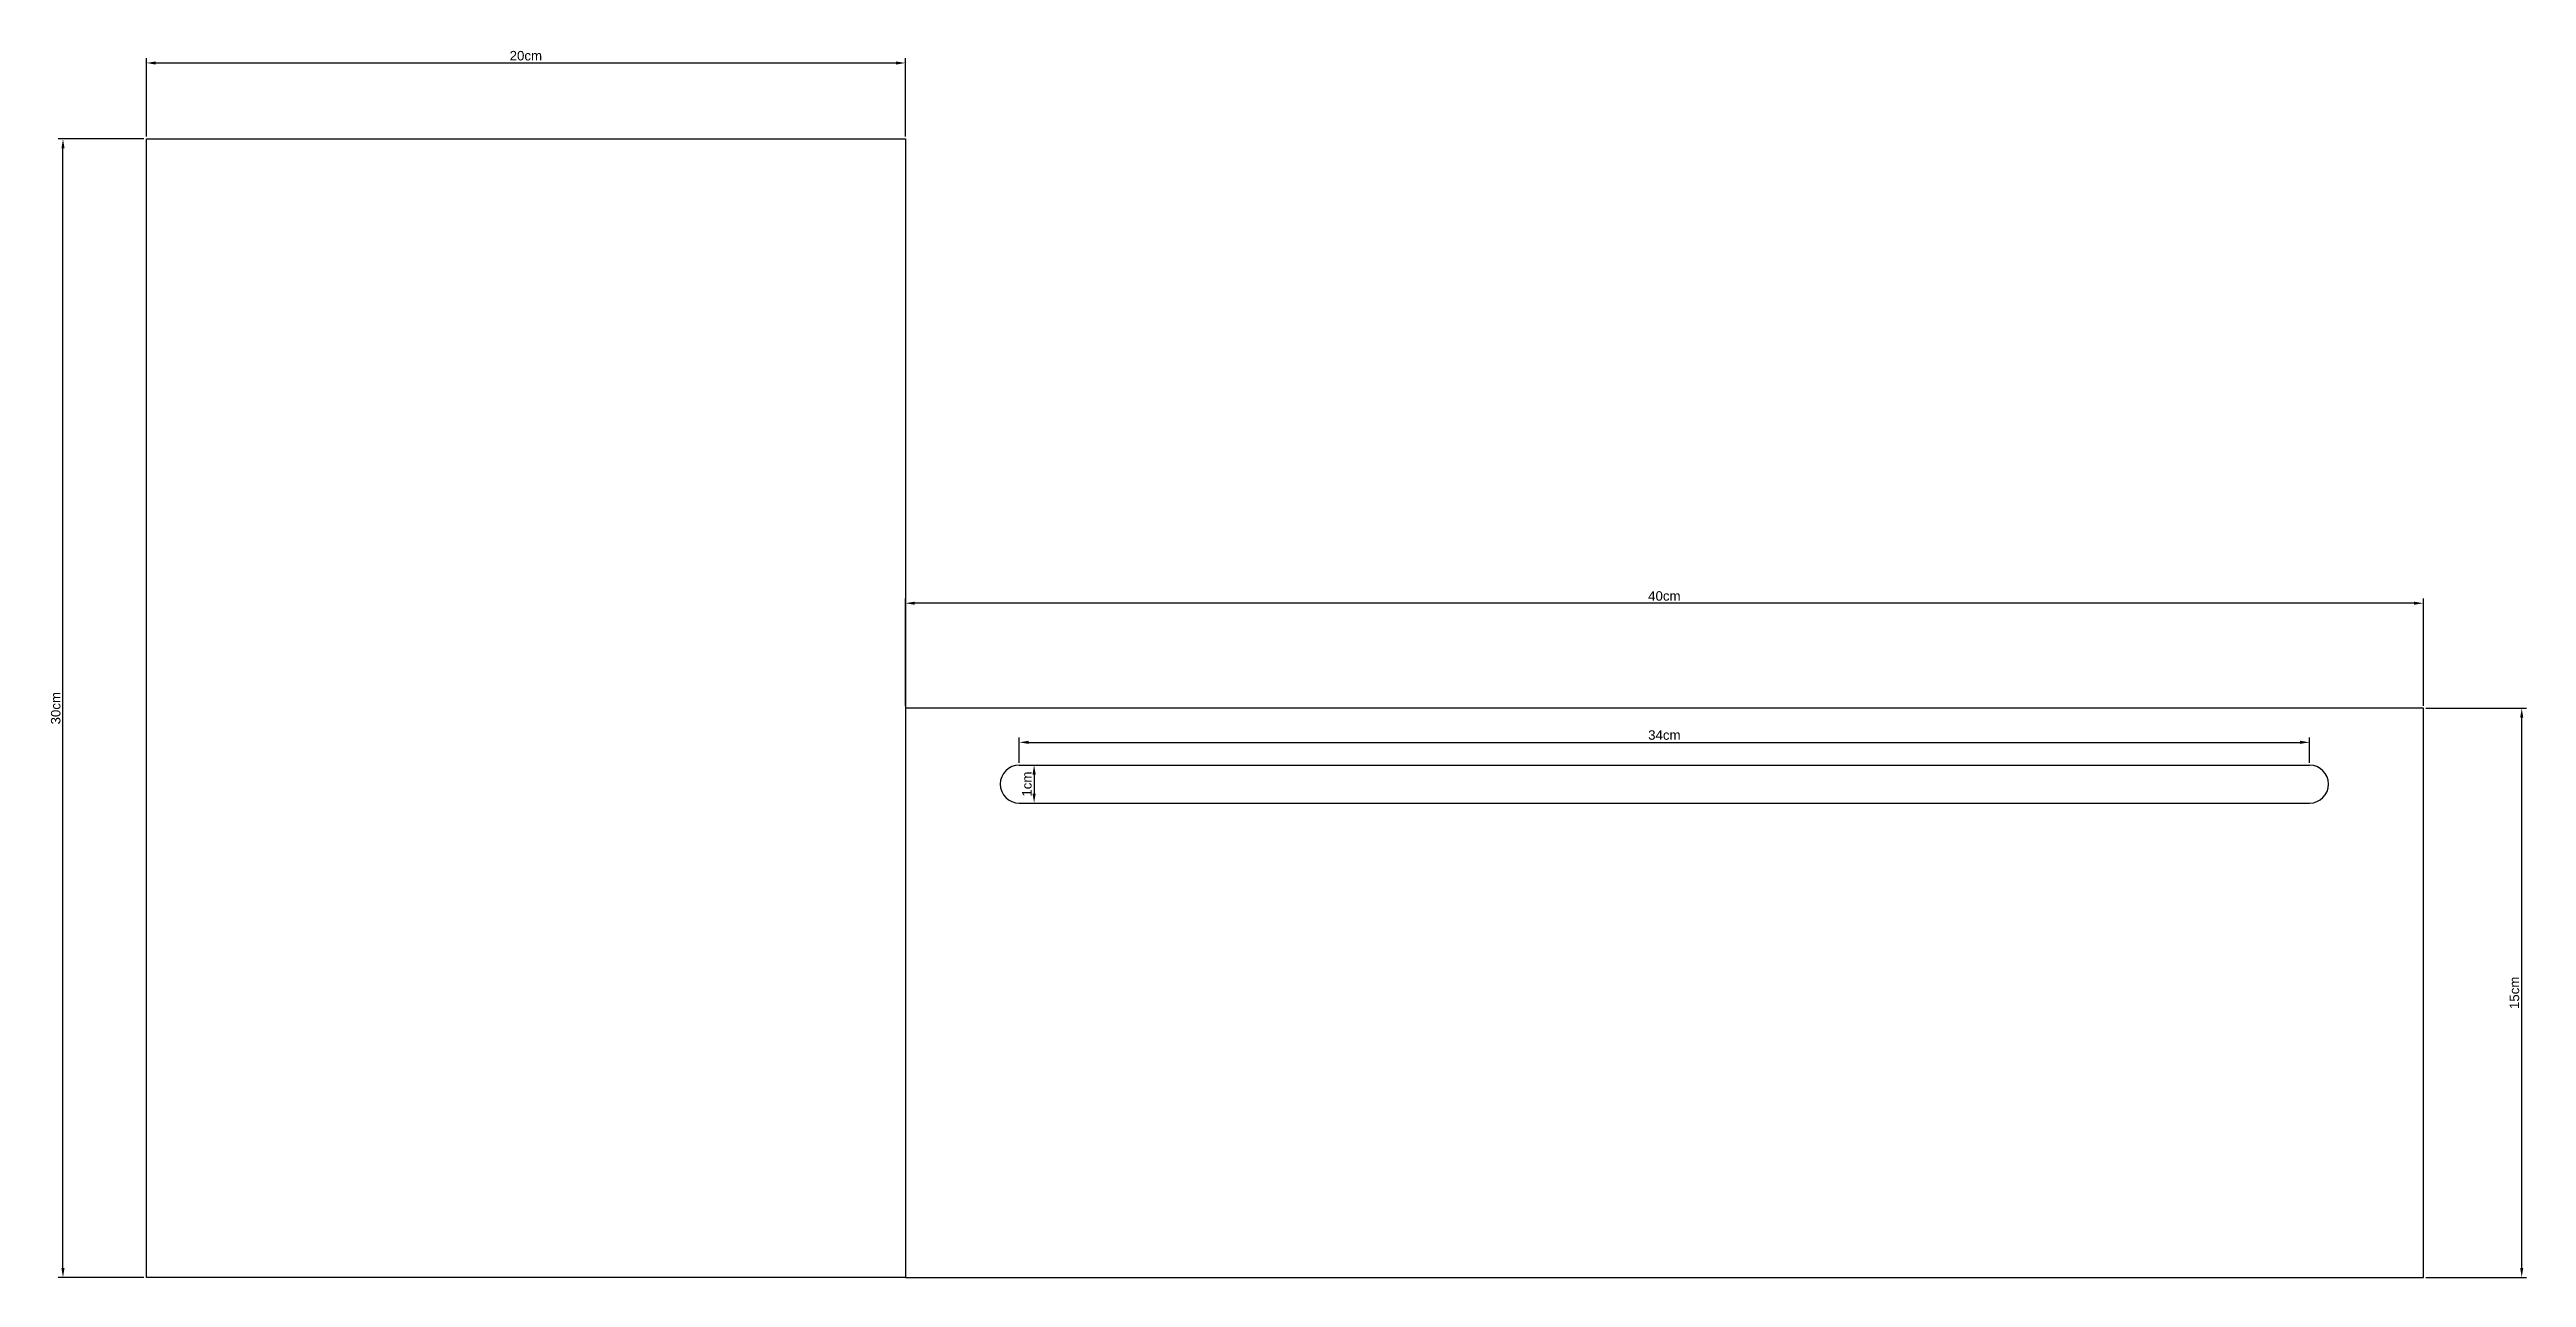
# Model space of a CAD drawing. Header units: millimetres. Extents: x 24 to 677, y 39 to 362.
import ezdxf

# ---------------------------------------------------------------- set-up
doc = ezdxf.new("R2010")
doc.units = ezdxf.units.MM
doc.styles.get("Standard").update_dxf_attribs({"font": 'arial.ttf'})
doc.dimstyles.new('ISO-25', dxfattribs={"dimtxt": 2.5, "dimasz": 2.5, "dimexe": 1.25, "dimexo": 0.625, "dimtad": 1, "dimtxsty": 'Standard', "dimcen": 2.5, "dimadec": 0, "dimazin": 0, "dimtfac": 1, "dimtmove": 0, "dimatfit": 3, "dimfxl": 1, "dimarcsym": 0})

# ---------------------------------------------------------------- blocks, each defined once
blk = doc.blocks.new('*D1')
at = {"color": 0, "lineweight": -2, "transparency": 16777216}
for p, q in [((650.01, 188.83), (676.55, 188.83)), ((675.3, 41.33), (675.3, 186.33)), ((650.01, 38.83), (676.55, 38.83))]:
    blk.add_line(p, q, dxfattribs=at)
at = {"color": 0, "transparency": 16777216}
for points in [[(674.88, 186.33), (675.71, 186.33), (675.3, 188.83)], [(674.88, 41.33), (675.71, 41.33), (675.3, 38.83)]]:
    blk.add_solid(points, dxfattribs=at)
at = {"layer": 'Defpoints', "color": 0, "transparency": 16777216}
for p in [(649.38, 188.83), (675.3, 188.83), (649.38, 38.83)]:
    blk.add_point(p, dxfattribs=at)
at = {"color": 0, "transparency": 16777216, "insert": (673.39, 113.83), "char_height": 2.5, "attachment_point": 5, "rotation": 90}
blk.add_mtext('15cm', dxfattribs=at)
blk = doc.blocks.new('*D2')
at = {"color": 0, "lineweight": -2, "transparency": 16777216}
for p, q in [((249.38, 189.46), (249.38, 217.75)), ((646.88, 216.5), (251.88, 216.5)), ((649.38, 189.46), (649.38, 217.75))]:
    blk.add_line(p, q, dxfattribs=at)
at = {"color": 0, "transparency": 16777216}
for points in [[(251.88, 216.91), (251.88, 216.08), (249.38, 216.5)], [(646.88, 216.91), (646.88, 216.08), (649.38, 216.5)]]:
    blk.add_solid(points, dxfattribs=at)
at = {"layer": 'Defpoints', "color": 0, "transparency": 16777216}
for p in [(249.38, 216.5), (249.38, 188.83), (649.38, 188.83)]:
    blk.add_point(p, dxfattribs=at)
at = {"color": 0, "transparency": 16777216, "insert": (449.38, 218.4), "char_height": 2.5, "attachment_point": 5}
blk.add_mtext('40cm', dxfattribs=at)
blk = doc.blocks.new('*D4')
at = {"color": 0, "lineweight": -2, "transparency": 16777216}
for p, q in [((48.76, 338.83), (26.17, 338.83)), ((27.42, 41.33), (27.42, 336.33)), ((48.76, 38.83), (26.17, 38.83))]:
    blk.add_line(p, q, dxfattribs=at)
at = {"color": 0, "transparency": 16777216}
for points in [[(27, 336.33), (27.83, 336.33), (27.42, 338.83)], [(27, 41.33), (27.83, 41.33), (27.42, 38.83)]]:
    blk.add_solid(points, dxfattribs=at)
at = {"layer": 'Defpoints', "color": 0, "transparency": 16777216}
for p in [(27.42, 338.83), (49.38, 338.83), (49.38, 38.83)]:
    blk.add_point(p, dxfattribs=at)
at = {"color": 0, "transparency": 16777216, "insert": (25.51, 188.83), "char_height": 2.5, "attachment_point": 5, "rotation": 90}
blk.add_mtext('30cm', dxfattribs=at)
blk = doc.blocks.new('*D5')
at = {"color": 0, "lineweight": -2, "transparency": 16777216}
for p, q in [((49.38, 339.46), (49.38, 360.11)), ((249.38, 339.46), (249.38, 360.11)), ((51.88, 358.86), (246.88, 358.86))]:
    blk.add_line(p, q, dxfattribs=at)
at = {"color": 0, "transparency": 16777216}
for points in [[(51.88, 359.27), (51.88, 358.44), (49.38, 358.86)], [(246.88, 359.27), (246.88, 358.44), (249.38, 358.86)]]:
    blk.add_solid(points, dxfattribs=at)
at = {"layer": 'Defpoints', "color": 0, "transparency": 16777216}
for p in [(249.38, 358.86), (49.38, 338.83), (249.38, 338.83)]:
    blk.add_point(p, dxfattribs=at)
at = {"color": 0, "transparency": 16777216, "insert": (149.38, 360.76), "char_height": 2.5, "attachment_point": 5}
blk.add_mtext('20cm', dxfattribs=at)
blk = doc.blocks.new('*D10')
at = {"color": 0, "lineweight": -2, "transparency": 16777216}
for p, q in [((279.38, 174.46), (279.38, 181.09)), ((281.88, 179.84), (616.88, 179.84)), ((619.38, 174.46), (619.38, 181.09))]:
    blk.add_line(p, q, dxfattribs=at)
at = {"color": 0, "transparency": 16777216}
for points in [[(281.88, 180.26), (281.88, 179.43), (279.38, 179.84)], [(616.88, 180.26), (616.88, 179.43), (619.38, 179.84)]]:
    blk.add_solid(points, dxfattribs=at)
at = {"layer": 'Defpoints', "color": 0, "transparency": 16777216}
for p in [(619.38, 179.84), (279.38, 173.83), (619.38, 173.83)]:
    blk.add_point(p, dxfattribs=at)
at = {"color": 0, "transparency": 16777216, "insert": (449.38, 181.75), "char_height": 2.5, "attachment_point": 5}
blk.add_mtext('34cm', dxfattribs=at)
blk = doc.blocks.new('*D11')
at = {"color": 0, "lineweight": -2, "transparency": 16777216}
for p, q in [((280.01, 173.83), (284.56, 173.83)), ((283.31, 171.33), (283.31, 166.33)), ((280.01, 163.83), (284.56, 163.83))]:
    blk.add_line(p, q, dxfattribs=at)
at = {"color": 0, "transparency": 16777216}
for points in [[(282.89, 171.33), (283.73, 171.33), (283.31, 173.83)], [(282.89, 166.33), (283.73, 166.33), (283.31, 163.83)]]:
    blk.add_solid(points, dxfattribs=at)
at = {"layer": 'Defpoints', "color": 0, "transparency": 16777216}
for p in [(279.38, 173.83), (279.38, 163.83), (283.31, 163.83)]:
    blk.add_point(p, dxfattribs=at)
at = {"color": 0, "transparency": 16777216, "insert": (281.41, 168.83), "char_height": 2.5, "attachment_point": 5, "rotation": 90}
blk.add_mtext('1cm', dxfattribs=at)

msp = doc.modelspace()

# ---------------------------------------------------------------- linework, layer by layer
for p, q in [((49.382, 38.831), (49.382, 338.831)), ((49.382, 338.831), (249.382, 338.831)), ((249.382, 338.831), (249.382, 188.831)), ((249.382, 188.831), (249.382, 38.831)), ((649.382, 188.831), (249.382, 188.831)), ((649.382, 38.831), (649.382, 188.831)), ((279.382, 173.831), (619.382, 173.831)), ((279.382, 163.831), (619.382, 163.831)), ((249.382, 38.831), (49.382, 38.831)), ((249.382, 38.831), (649.382, 38.831))]:
    msp.add_line(p, q)
for centre, start, end in [((279.382, 168.831), 90, 270), ((619.382, 168.831), 270, 90)]:
    msp.add_arc(centre, 5, start, end)

# ---------------------------------------------------------------- dimensions: what is measured, and where the dimension line sits
for base, p1, p2, text, picture, middle in [((249.382, 358.857), (49.382, 338.831), (249.382, 338.831), '20cm', '*D5', (149.382, 360.758)), ((249.382, 216.496), (649.382, 188.831), (249.382, 188.831), '40cm', '*D2', (449.382, 218.397))]:
    dim = msp.add_linear_dim(base=base, p1=p1, p2=p2, text=text, dimstyle='ISO-25')
    dim.commit()
    dim.dimension.update_dxf_attribs({"geometry": picture, "text_midpoint": middle})
for base, p1, p2, text, picture, middle in [((27.417, 338.831), (49.382, 38.831), (49.382, 338.831), '30cm', '*D4', (25.514, 188.831)), ((675.296, 188.831), (649.382, 38.831), (649.382, 188.831), '15cm', '*D1', (673.395, 113.831)), ((283.31, 163.831), (279.382, 173.831), (279.382, 163.831), '1cm', '*D11', (281.409, 168.831))]:
    dim = msp.add_linear_dim(base=base, p1=p1, p2=p2, angle=90, text=text, dimstyle='ISO-25')
    dim.commit()
    dim.dimension.update_dxf_attribs({"geometry": picture, "text_midpoint": middle})
dim = msp.add_aligned_dim(p1=(279.382, 173.831), p2=(619.382, 173.831), distance=6.012, text='34cm', dimstyle='ISO-25')
dim.commit()
dim.dimension.update_dxf_attribs({"geometry": '*D10', "text_midpoint": (449.382, 181.746)})

doc.saveas('drawing.dxf')
